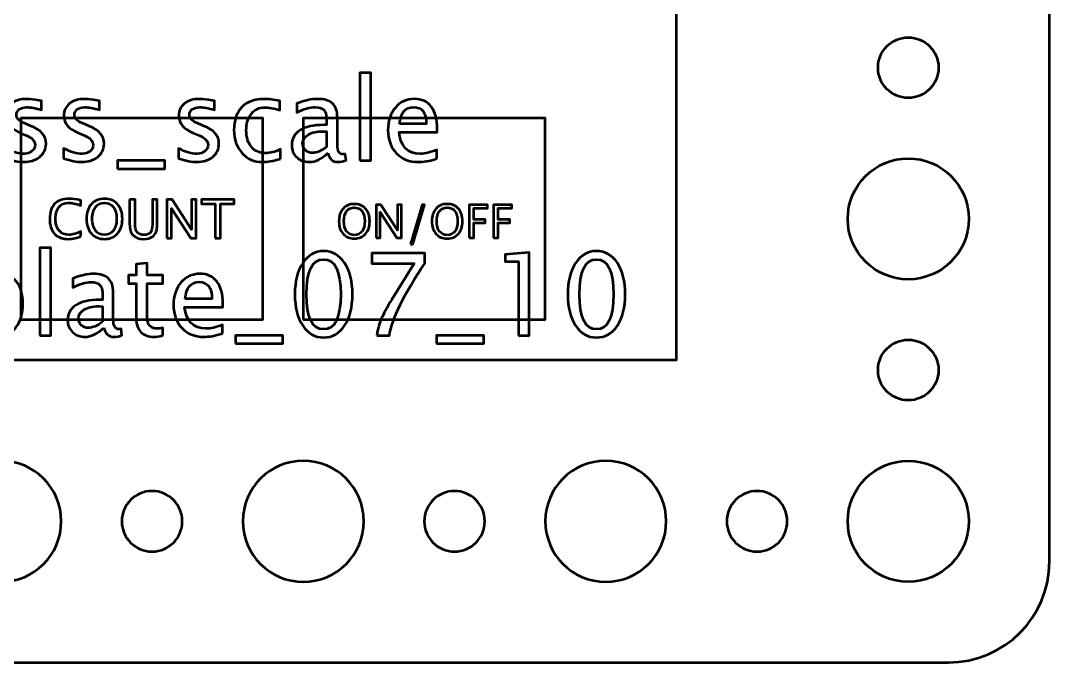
# Model space of a CAD drawing. Header units: centimetres. Extents: x -5.2 to 5.2, y -7.5 to 7.5.
# Drawn here: x 0.1 to 5.2, y -7.45 to -4.27 of the extents above; entities that cross this region are included whole.
import ezdxf

# ---------------------------------------------------------------- set-up
doc = ezdxf.new("R2010")
doc.units = ezdxf.units.CM
doc.header["$MEASUREMENT"] = 0
doc.layers.add('Layer 1', color=7, linetype='Continuous')

msp = doc.modelspace()

# ---------------------------------------------------------------- linework, layer by layer
at = {"layer": 'Layer 1', "color": 5, "lineweight": 53}
msp.add_lwpolyline([(-3.35001, -5.95), (3.34999, -5.95), (3.34999, 6.05), (-3.35001, 6.05), (-3.35001, -5.95)], close=True, dxfattribs=at)
at = {"layer": 'Layer 1', "color": 4, "lineweight": 53}
for points in [[(0.09999, -5.75), (1.29999, -5.75), (1.29999, -4.75), (0.09999, -4.75), (0.09999, -5.75)], [(1.49999, -5.75), (2.69999, -5.75), (2.69999, -4.75), (1.49999, -4.75), (1.49999, -5.75)]]:
    msp.add_lwpolyline(points, close=True, dxfattribs=at)
at = {"layer": 'Layer 1', "lineweight": 53}
for centre, major_axis in [((4.5, -4.5), (0, 0.15)), ((4.50001, -5.25001), (0, 0.30001)), ((4.5, -6), (0, 0.15)), ((4.50001, -6.75001), (0, 0.30001))]:
    msp.add_ellipse(centre, major_axis=major_axis, ratio=1, dxfattribs=at)
for points, knots in [([(-5.2, -6.95), (-5.2, -6.95), (-5.2, 6.95), (-5.2, 6.95), (-5.2, 6.95), (-5.2, 7.22614), (-4.97614, 7.45), (-4.7, 7.45), (-4.7, 7.45), (-4.7, 7.45), (4.7, 7.45), (4.7, 7.45), (4.7, 7.45), (4.97614, 7.45), (5.2, 7.22614), (5.2, 6.95), (5.2, 6.95), (5.2, 6.95), (5.2, -6.95), (5.2, -6.95), (5.2, -6.95), (5.2, -7.22614), (4.97614, -7.45), (4.7, -7.45), (4.7, -7.45), (4.7, -7.45), (-4.7, -7.45), (-4.7, -7.45), (-4.7, -7.45), (-4.97614, -7.45), (-5.2, -7.22614), (-5.2, -6.95)], [0, 0, 0, 0, 0.1111111, 0.1111111, 0.1111111, 0.1111111, 0.2222222, 0.2222222, 0.2222222, 0.2222222, 0.3333333, 0.3333333, 0.3333333, 0.3333333, 0.4444444, 0.4444444, 0.4444444, 0.4444444, 0.5555556, 0.5555556, 0.5555556, 0.5555556, 0.6666667, 0.6666667, 0.6666667, 0.6666667, 0.7777778, 0.7777778, 0.7777778, 0.7777778, 1, 1, 1, 1]), ([(-0.3, -6.75), (-0.3, -6.58431), (-0.16569, -6.45), (0, -6.45), (0, -6.45), (0.16569, -6.45), (0.3, -6.58431), (0.3, -6.75), (0.3, -6.75), (0.3, -6.91569), (0.16569, -7.05), (0, -7.05), (0, -7.05), (-0.16569, -7.05), (-0.3, -6.91569), (-0.3, -6.75)], [0, 0, 0, 0, 0.2, 0.2, 0.2, 0.2, 0.4, 0.4, 0.4, 0.4, 0.6, 0.6, 0.6, 0.6, 1, 1, 1, 1]), ([(1.2, -6.75), (1.2, -6.58431), (1.33431, -6.45), (1.5, -6.45), (1.5, -6.45), (1.66569, -6.45), (1.8, -6.58431), (1.8, -6.75), (1.8, -6.75), (1.8, -6.91569), (1.66569, -7.05), (1.5, -7.05), (1.5, -7.05), (1.33431, -7.05), (1.2, -6.91569), (1.2, -6.75)], [0, 0, 0, 0, 0.2, 0.2, 0.2, 0.2, 0.4, 0.4, 0.4, 0.4, 0.6, 0.6, 0.6, 0.6, 1, 1, 1, 1]), ([(2.7, -6.75), (2.7, -6.58431), (2.83431, -6.45), (3, -6.45), (3, -6.45), (3.16569, -6.45), (3.3, -6.58431), (3.3, -6.75), (3.3, -6.75), (3.3, -6.91569), (3.16569, -7.05), (3, -7.05), (3, -7.05), (2.83431, -7.05), (2.7, -6.91569), (2.7, -6.75)], [0, 0, 0, 0, 0.2, 0.2, 0.2, 0.2, 0.4, 0.4, 0.4, 0.4, 0.6, 0.6, 0.6, 0.6, 1, 1, 1, 1]), ([(0.6, -6.75), (0.6, -6.66716), (0.66716, -6.6), (0.75, -6.6), (0.75, -6.6), (0.83284, -6.6), (0.9, -6.66716), (0.9, -6.75), (0.9, -6.75), (0.9, -6.83284), (0.83284, -6.9), (0.75, -6.9), (0.75, -6.9), (0.66716, -6.9), (0.6, -6.83284), (0.6, -6.75)], [0, 0, 0, 0, 0.2, 0.2, 0.2, 0.2, 0.4, 0.4, 0.4, 0.4, 0.6, 0.6, 0.6, 0.6, 1, 1, 1, 1]), ([(2.1, -6.75), (2.1, -6.66716), (2.16716, -6.6), (2.25, -6.6), (2.25, -6.6), (2.33284, -6.6), (2.4, -6.66716), (2.4, -6.75), (2.4, -6.75), (2.4, -6.83284), (2.33284, -6.9), (2.25, -6.9), (2.25, -6.9), (2.16716, -6.9), (2.1, -6.83284), (2.1, -6.75)], [0, 0, 0, 0, 0.2, 0.2, 0.2, 0.2, 0.4, 0.4, 0.4, 0.4, 0.6, 0.6, 0.6, 0.6, 1, 1, 1, 1]), ([(3.6, -6.75), (3.6, -6.66716), (3.66716, -6.6), (3.75, -6.6), (3.75, -6.6), (3.83284, -6.6), (3.9, -6.66716), (3.9, -6.75), (3.9, -6.75), (3.9, -6.83284), (3.83284, -6.9), (3.75, -6.9), (3.75, -6.9), (3.66716, -6.9), (3.6, -6.83284), (3.6, -6.75)], [0, 0, 0, 0, 0.2, 0.2, 0.2, 0.2, 0.4, 0.4, 0.4, 0.4, 0.6, 0.6, 0.6, 0.6, 1, 1, 1, 1])]:
    msp.add_open_spline(points, degree=3, knots=knots, dxfattribs=at)
at = {"layer": 'Layer 1', "color": 5, "lineweight": 53}
for points, knots in [([(1.78023, -4.96104), (1.78023, -4.96104), (1.78023, -4.52586), (1.78023, -4.52586), (1.78023, -4.52586), (1.78023, -4.52586), (1.83441, -4.52586), (1.83441, -4.52586), (1.83441, -4.52586), (1.83441, -4.52586), (1.83441, -4.96104), (1.83441, -4.96104), (1.83441, -4.96104), (1.83441, -4.96104), (1.78023, -4.96104), (1.78023, -4.96104)], [0, 0, 0, 0, 0.2, 0.2, 0.2, 0.2, 0.4, 0.4, 0.4, 0.4, 0.6, 0.6, 0.6, 0.6, 1, 1, 1, 1]), ([(0.02322, -4.95032), (0.02322, -4.95032), (0.02322, -4.90064), (0.02322, -4.90064), (0.02322, -4.90064), (0.05869, -4.91833), (0.08945, -4.92717), (0.1157, -4.92717), (0.1157, -4.92717), (0.13131, -4.92717), (0.14429, -4.92294), (0.15455, -4.91447), (0.15455, -4.91447), (0.1648, -4.9061), (0.16998, -4.89556), (0.16998, -4.88287), (0.16998, -4.88287), (0.16998, -4.86433), (0.15558, -4.849), (0.1268, -4.83686), (0.1268, -4.83686), (0.1268, -4.83686), (0.09509, -4.82341), (0.09509, -4.82341), (0.09509, -4.82341), (0.04834, -4.80403), (0.02492, -4.776), (0.02492, -4.73959), (0.02492, -4.73959), (0.02492, -4.71353), (0.03413, -4.69303), (0.05257, -4.67807), (0.05257, -4.67807), (0.07101, -4.66311), (0.09632, -4.65568), (0.1284, -4.65568), (0.1284, -4.65568), (0.14505, -4.65568), (0.16574, -4.65794), (0.1903, -4.66255), (0.1903, -4.66255), (0.1903, -4.66255), (0.20158, -4.66471), (0.20158, -4.66471), (0.20158, -4.66471), (0.20158, -4.66471), (0.20158, -4.70986), (0.20158, -4.70986), (0.20158, -4.70986), (0.17139, -4.70083), (0.1473, -4.69632), (0.12934, -4.69632), (0.12934, -4.69632), (0.11353, -4.69632), (0.10102, -4.6998), (0.09152, -4.70667), (0.09152, -4.70667), (0.08211, -4.71353), (0.07741, -4.72275), (0.07741, -4.73432), (0.07741, -4.73432), (0.07741, -4.7506), (0.09058, -4.76443), (0.11701, -4.77562), (0.11701, -4.77562), (0.11701, -4.77562), (0.14307, -4.78663), (0.14307, -4.78663), (0.14307, -4.78663), (0.17261, -4.79905), (0.19349, -4.81222), (0.20572, -4.82604), (0.20572, -4.82604), (0.21805, -4.83987), (0.22416, -4.85718), (0.22416, -4.87788), (0.22416, -4.87788), (0.22416, -4.90413), (0.21381, -4.92567), (0.19302, -4.94251), (0.19302, -4.94251), (0.17233, -4.95935), (0.1458, -4.96781), (0.11353, -4.96781), (0.11353, -4.96781), (0.0887, -4.96781), (0.05869, -4.96198), (0.02322, -4.95032)], [0, 0, 0, 0, 0.0434783, 0.0434783, 0.0434783, 0.0434783, 0.0869565, 0.0869565, 0.0869565, 0.0869565, 0.1304348, 0.1304348, 0.1304348, 0.1304348, 0.173913, 0.173913, 0.173913, 0.173913, 0.2173913, 0.2173913, 0.2173913, 0.2173913, 0.2608696, 0.2608696, 0.2608696, 0.2608696, 0.3043478, 0.3043478, 0.3043478, 0.3043478, 0.3478261, 0.3478261, 0.3478261, 0.3478261, 0.3913043, 0.3913043, 0.3913043, 0.3913043, 0.4347826, 0.4347826, 0.4347826, 0.4347826, 0.4782609, 0.4782609, 0.4782609, 0.4782609, 0.5217391, 0.5217391, 0.5217391, 0.5217391, 0.5652174, 0.5652174, 0.5652174, 0.5652174, 0.6086957, 0.6086957, 0.6086957, 0.6086957, 0.6521739, 0.6521739, 0.6521739, 0.6521739, 0.6956522, 0.6956522, 0.6956522, 0.6956522, 0.7391304, 0.7391304, 0.7391304, 0.7391304, 0.7826087, 0.7826087, 0.7826087, 0.7826087, 0.826087, 0.826087, 0.826087, 0.826087, 0.8695652, 0.8695652, 0.8695652, 0.8695652, 0.9130435, 0.9130435, 0.9130435, 0.9130435, 1, 1, 1, 1]), ([(0.31099, -4.95032), (0.31099, -4.95032), (0.31099, -4.90064), (0.31099, -4.90064), (0.31099, -4.90064), (0.34646, -4.91833), (0.37722, -4.92717), (0.40347, -4.92717), (0.40347, -4.92717), (0.41908, -4.92717), (0.43206, -4.92294), (0.44232, -4.91447), (0.44232, -4.91447), (0.45257, -4.9061), (0.45775, -4.89556), (0.45775, -4.88287), (0.45775, -4.88287), (0.45775, -4.86433), (0.44335, -4.849), (0.41457, -4.83686), (0.41457, -4.83686), (0.41457, -4.83686), (0.38286, -4.82341), (0.38286, -4.82341), (0.38286, -4.82341), (0.33611, -4.80403), (0.31269, -4.776), (0.31269, -4.73959), (0.31269, -4.73959), (0.31269, -4.71353), (0.3219, -4.69303), (0.34034, -4.67807), (0.34034, -4.67807), (0.35878, -4.66311), (0.38409, -4.65568), (0.41617, -4.65568), (0.41617, -4.65568), (0.43282, -4.65568), (0.45351, -4.65794), (0.47807, -4.66255), (0.47807, -4.66255), (0.47807, -4.66255), (0.48935, -4.66471), (0.48935, -4.66471), (0.48935, -4.66471), (0.48935, -4.66471), (0.48935, -4.70986), (0.48935, -4.70986), (0.48935, -4.70986), (0.45916, -4.70083), (0.43507, -4.69632), (0.41711, -4.69632), (0.41711, -4.69632), (0.4013, -4.69632), (0.38879, -4.6998), (0.37929, -4.70667), (0.37929, -4.70667), (0.36988, -4.71353), (0.36518, -4.72275), (0.36518, -4.73432), (0.36518, -4.73432), (0.36518, -4.7506), (0.37835, -4.76443), (0.40478, -4.77562), (0.40478, -4.77562), (0.40478, -4.77562), (0.43084, -4.78663), (0.43084, -4.78663), (0.43084, -4.78663), (0.46038, -4.79905), (0.48126, -4.81222), (0.49349, -4.82604), (0.49349, -4.82604), (0.50582, -4.83987), (0.51193, -4.85718), (0.51193, -4.87788), (0.51193, -4.87788), (0.51193, -4.90413), (0.50158, -4.92567), (0.48079, -4.94251), (0.48079, -4.94251), (0.4601, -4.95935), (0.43357, -4.96781), (0.4013, -4.96781), (0.4013, -4.96781), (0.37647, -4.96781), (0.34646, -4.96198), (0.31099, -4.95032)], [0, 0, 0, 0, 0.0434783, 0.0434783, 0.0434783, 0.0434783, 0.0869565, 0.0869565, 0.0869565, 0.0869565, 0.1304348, 0.1304348, 0.1304348, 0.1304348, 0.173913, 0.173913, 0.173913, 0.173913, 0.2173913, 0.2173913, 0.2173913, 0.2173913, 0.2608696, 0.2608696, 0.2608696, 0.2608696, 0.3043478, 0.3043478, 0.3043478, 0.3043478, 0.3478261, 0.3478261, 0.3478261, 0.3478261, 0.3913043, 0.3913043, 0.3913043, 0.3913043, 0.4347826, 0.4347826, 0.4347826, 0.4347826, 0.4782609, 0.4782609, 0.4782609, 0.4782609, 0.5217391, 0.5217391, 0.5217391, 0.5217391, 0.5652174, 0.5652174, 0.5652174, 0.5652174, 0.6086957, 0.6086957, 0.6086957, 0.6086957, 0.6521739, 0.6521739, 0.6521739, 0.6521739, 0.6956522, 0.6956522, 0.6956522, 0.6956522, 0.7391304, 0.7391304, 0.7391304, 0.7391304, 0.7826087, 0.7826087, 0.7826087, 0.7826087, 0.826087, 0.826087, 0.826087, 0.826087, 0.8695652, 0.8695652, 0.8695652, 0.8695652, 0.9130435, 0.9130435, 0.9130435, 0.9130435, 1, 1, 1, 1]), ([(0.88098, -4.95032), (0.88098, -4.95032), (0.88098, -4.90064), (0.88098, -4.90064), (0.88098, -4.90064), (0.91645, -4.91833), (0.94721, -4.92717), (0.97346, -4.92717), (0.97346, -4.92717), (0.98907, -4.92717), (1.00205, -4.92294), (1.01231, -4.91447), (1.01231, -4.91447), (1.02256, -4.9061), (1.02774, -4.89556), (1.02774, -4.88287), (1.02774, -4.88287), (1.02774, -4.86433), (1.01334, -4.849), (0.98456, -4.83686), (0.98456, -4.83686), (0.98456, -4.83686), (0.95285, -4.82341), (0.95285, -4.82341), (0.95285, -4.82341), (0.9061, -4.80403), (0.88268, -4.776), (0.88268, -4.73959), (0.88268, -4.73959), (0.88268, -4.71353), (0.89189, -4.69303), (0.91033, -4.67807), (0.91033, -4.67807), (0.92877, -4.66311), (0.95408, -4.65568), (0.98616, -4.65568), (0.98616, -4.65568), (1.00281, -4.65568), (1.0235, -4.65794), (1.04806, -4.66255), (1.04806, -4.66255), (1.04806, -4.66255), (1.05934, -4.66471), (1.05934, -4.66471), (1.05934, -4.66471), (1.05934, -4.66471), (1.05934, -4.70986), (1.05934, -4.70986), (1.05934, -4.70986), (1.02915, -4.70083), (1.00506, -4.69632), (0.9871, -4.69632), (0.9871, -4.69632), (0.97129, -4.69632), (0.95878, -4.6998), (0.94928, -4.70667), (0.94928, -4.70667), (0.93987, -4.71353), (0.93517, -4.72275), (0.93517, -4.73432), (0.93517, -4.73432), (0.93517, -4.7506), (0.94834, -4.76443), (0.97477, -4.77562), (0.97477, -4.77562), (0.97477, -4.77562), (1.00083, -4.78663), (1.00083, -4.78663), (1.00083, -4.78663), (1.03037, -4.79905), (1.05125, -4.81222), (1.06348, -4.82604), (1.06348, -4.82604), (1.07581, -4.83987), (1.08192, -4.85718), (1.08192, -4.87788), (1.08192, -4.87788), (1.08192, -4.90413), (1.07157, -4.92567), (1.05078, -4.94251), (1.05078, -4.94251), (1.03009, -4.95935), (1.00356, -4.96781), (0.97129, -4.96781), (0.97129, -4.96781), (0.94646, -4.96781), (0.91645, -4.96198), (0.88098, -4.95032)], [0, 0, 0, 0, 0.0434783, 0.0434783, 0.0434783, 0.0434783, 0.0869565, 0.0869565, 0.0869565, 0.0869565, 0.1304348, 0.1304348, 0.1304348, 0.1304348, 0.173913, 0.173913, 0.173913, 0.173913, 0.2173913, 0.2173913, 0.2173913, 0.2173913, 0.2608696, 0.2608696, 0.2608696, 0.2608696, 0.3043478, 0.3043478, 0.3043478, 0.3043478, 0.3478261, 0.3478261, 0.3478261, 0.3478261, 0.3913043, 0.3913043, 0.3913043, 0.3913043, 0.4347826, 0.4347826, 0.4347826, 0.4347826, 0.4782609, 0.4782609, 0.4782609, 0.4782609, 0.5217391, 0.5217391, 0.5217391, 0.5217391, 0.5652174, 0.5652174, 0.5652174, 0.5652174, 0.6086957, 0.6086957, 0.6086957, 0.6086957, 0.6521739, 0.6521739, 0.6521739, 0.6521739, 0.6956522, 0.6956522, 0.6956522, 0.6956522, 0.7391304, 0.7391304, 0.7391304, 0.7391304, 0.7826087, 0.7826087, 0.7826087, 0.7826087, 0.826087, 0.826087, 0.826087, 0.826087, 0.8695652, 0.8695652, 0.8695652, 0.8695652, 0.9130435, 0.9130435, 0.9130435, 0.9130435, 1, 1, 1, 1]), ([(1.38719, -4.95201), (1.3521, -4.96255), (1.32181, -4.96781), (1.29632, -4.96781), (1.29632, -4.96781), (1.25586, -4.96781), (1.22237, -4.95286), (1.19575, -4.92303), (1.19575, -4.92303), (1.16913, -4.89312), (1.15577, -4.8554), (1.15577, -4.80996), (1.15577, -4.80996), (1.15577, -4.76142), (1.16894, -4.7235), (1.19528, -4.69641), (1.19528, -4.69641), (1.22162, -4.66922), (1.2584, -4.65568), (1.30563, -4.65568), (1.30563, -4.65568), (1.32886, -4.65568), (1.35502, -4.65888), (1.3838, -4.66527), (1.3838, -4.66527), (1.3838, -4.66527), (1.3838, -4.71099), (1.3838, -4.71099), (1.3838, -4.71099), (1.35323, -4.70196), (1.3283, -4.69745), (1.30911, -4.69745), (1.30911, -4.69745), (1.28126, -4.69745), (1.25897, -4.70789), (1.24232, -4.72868), (1.24232, -4.72868), (1.22567, -4.74947), (1.21729, -4.77722), (1.21729, -4.81184), (1.21729, -4.81184), (1.21729, -4.84542), (1.22595, -4.87252), (1.24316, -4.89331), (1.24316, -4.89331), (1.26038, -4.914), (1.28286, -4.92435), (1.3108, -4.92435), (1.3108, -4.92435), (1.33554, -4.92435), (1.36094, -4.91795), (1.38719, -4.90516), (1.38719, -4.90516), (1.38719, -4.90516), (1.38719, -4.95201), (1.38719, -4.95201)], [0, 0, 0, 0, 0.0666667, 0.0666667, 0.0666667, 0.0666667, 0.1333333, 0.1333333, 0.1333333, 0.1333333, 0.2, 0.2, 0.2, 0.2, 0.2666667, 0.2666667, 0.2666667, 0.2666667, 0.3333333, 0.3333333, 0.3333333, 0.3333333, 0.4, 0.4, 0.4, 0.4, 0.4666667, 0.4666667, 0.4666667, 0.4666667, 0.5333333, 0.5333333, 0.5333333, 0.5333333, 0.6, 0.6, 0.6, 0.6, 0.6666667, 0.6666667, 0.6666667, 0.6666667, 0.7333333, 0.7333333, 0.7333333, 0.7333333, 0.8, 0.8, 0.8, 0.8, 0.8666667, 0.8666667, 0.8666667, 0.8666667, 1, 1, 1, 1]), ([(1.62275, -4.92294), (1.5902, -4.95286), (1.55888, -4.96781), (1.52877, -4.96781), (1.52877, -4.96781), (1.50403, -4.96781), (1.48343, -4.9601), (1.46716, -4.94458), (1.46716, -4.94458), (1.45079, -4.92906), (1.4426, -4.90949), (1.4426, -4.88588), (1.4426, -4.88588), (1.4426, -4.85323), (1.45634, -4.82811), (1.48381, -4.81062), (1.48381, -4.81062), (1.51128, -4.79312), (1.55069, -4.78437), (1.60206, -4.78437), (1.60206, -4.78437), (1.60206, -4.78437), (1.61476, -4.78437), (1.61476, -4.78437), (1.61476, -4.78437), (1.61476, -4.78437), (1.61476, -4.74834), (1.61476, -4.74834), (1.61476, -4.74834), (1.61476, -4.71363), (1.59669, -4.69632), (1.56048, -4.69632), (1.56048, -4.69632), (1.53244, -4.69632), (1.50177, -4.70516), (1.46857, -4.72285), (1.46857, -4.72285), (1.46857, -4.72285), (1.46857, -4.67826), (1.46857, -4.67826), (1.46857, -4.67826), (1.50507, -4.6632), (1.5395, -4.65568), (1.57176, -4.65568), (1.57176, -4.65568), (1.60497, -4.65568), (1.62953, -4.6632), (1.64524, -4.67835), (1.64524, -4.67835), (1.66104, -4.6935), (1.66894, -4.71683), (1.66894, -4.74834), (1.66894, -4.74834), (1.66894, -4.74834), (1.66894, -4.88352), (1.66894, -4.88352), (1.66894, -4.88352), (1.66894, -4.91447), (1.67844, -4.93), (1.69754, -4.93), (1.69754, -4.93), (1.69989, -4.93), (1.70337, -4.92962), (1.70798, -4.92887), (1.70798, -4.92887), (1.70798, -4.92887), (1.71184, -4.95897), (1.71184, -4.95897), (1.71184, -4.95897), (1.69952, -4.9649), (1.68597, -4.96781), (1.67111, -4.96781), (1.67111, -4.96781), (1.6458, -4.96781), (1.62971, -4.95286), (1.62275, -4.92294)], [0, 0, 0, 0, 0.05, 0.05, 0.05, 0.05, 0.1, 0.1, 0.1, 0.1, 0.15, 0.15, 0.15, 0.15, 0.2, 0.2, 0.2, 0.2, 0.25, 0.25, 0.25, 0.25, 0.3, 0.3, 0.3, 0.3, 0.35, 0.35, 0.35, 0.35, 0.4, 0.4, 0.4, 0.4, 0.45, 0.45, 0.45, 0.45, 0.5, 0.5, 0.5, 0.5, 0.55, 0.55, 0.55, 0.55, 0.6, 0.6, 0.6, 0.6, 0.65, 0.65, 0.65, 0.65, 0.7, 0.7, 0.7, 0.7, 0.75, 0.75, 0.75, 0.75, 0.8, 0.8, 0.8, 0.8, 0.85, 0.85, 0.85, 0.85, 0.9, 0.9, 0.9, 0.9, 1, 1, 1, 1]), ([(2.16291, -4.95144), (2.12651, -4.96236), (2.09537, -4.96781), (2.0694, -4.96781), (2.0694, -4.96781), (2.0251, -4.96781), (1.98907, -4.95314), (1.96131, -4.92388), (1.96131, -4.92388), (1.93356, -4.89462), (1.91964, -4.85671), (1.91964, -4.81005), (1.91964, -4.81005), (1.91964, -4.7648), (1.93187, -4.72764), (1.95642, -4.69858), (1.95642, -4.69858), (1.98098, -4.6696), (2.0124, -4.65511), (2.05068, -4.65511), (2.05068, -4.65511), (2.0869, -4.65511), (2.11494, -4.668), (2.13469, -4.69378), (2.13469, -4.69378), (2.15445, -4.71955), (2.16432, -4.75605), (2.16432, -4.80337), (2.16432, -4.80337), (2.16432, -4.80337), (2.16404, -4.81993), (2.16404, -4.81993), (2.16404, -4.81993), (2.16404, -4.81993), (1.97495, -4.81993), (1.97495, -4.81993), (1.97495, -4.81993), (1.98286, -4.89143), (2.01776, -4.92717), (2.07956, -4.92717), (2.07956, -4.92717), (2.10224, -4.92717), (2.12999, -4.92078), (2.16291, -4.90798), (2.16291, -4.90798), (2.16291, -4.90798), (2.16291, -4.95144), (2.16291, -4.95144)], [0, 0, 0, 0, 0.0769231, 0.0769231, 0.0769231, 0.0769231, 0.1538462, 0.1538462, 0.1538462, 0.1538462, 0.2307692, 0.2307692, 0.2307692, 0.2307692, 0.3076923, 0.3076923, 0.3076923, 0.3076923, 0.3846154, 0.3846154, 0.3846154, 0.3846154, 0.4615385, 0.4615385, 0.4615385, 0.4615385, 0.5384615, 0.5384615, 0.5384615, 0.5384615, 0.6153846, 0.6153846, 0.6153846, 0.6153846, 0.6923077, 0.6923077, 0.6923077, 0.6923077, 0.7692308, 0.7692308, 0.7692308, 0.7692308, 0.8461538, 0.8461538, 0.8461538, 0.8461538, 1, 1, 1, 1]), ([(1.97778, -4.77929), (1.97778, -4.77929), (2.10986, -4.77929), (2.10986, -4.77929), (2.10986, -4.77929), (2.10986, -4.7236), (2.08907, -4.69575), (2.04758, -4.69575), (2.04758, -4.69575), (2.00581, -4.69575), (1.98257, -4.7236), (1.97778, -4.77929)], [0, 0, 0, 0, 0.25, 0.25, 0.25, 0.25, 0.5, 0.5, 0.5, 0.5, 1, 1, 1, 1]), ([(1.61476, -4.8934), (1.61476, -4.8934), (1.61476, -4.81654), (1.61476, -4.81654), (1.61476, -4.81654), (1.61476, -4.81654), (1.59735, -4.81598), (1.59735, -4.81598), (1.59735, -4.81598), (1.56725, -4.81598), (1.54298, -4.82153), (1.52445, -4.83263), (1.52445, -4.83263), (1.50601, -4.84382), (1.49679, -4.85859), (1.49679, -4.87703), (1.49679, -4.87703), (1.49679, -4.88992), (1.5014, -4.90083), (1.51052, -4.90977), (1.51052, -4.90977), (1.51974, -4.91871), (1.53094, -4.92322), (1.5442, -4.92322), (1.5442, -4.92322), (1.56678, -4.92322), (1.5903, -4.91325), (1.61476, -4.8934)], [0, 0, 0, 0, 0.125, 0.125, 0.125, 0.125, 0.25, 0.25, 0.25, 0.25, 0.375, 0.375, 0.375, 0.375, 0.5, 0.5, 0.5, 0.5, 0.625, 0.625, 0.625, 0.625, 0.75, 0.75, 0.75, 0.75, 1, 1, 1, 1]), ([(0.57901, -5.00168), (0.57901, -5.00168), (0.57901, -4.96104), (0.57901, -4.96104), (0.57901, -4.96104), (0.57901, -4.96104), (0.81381, -4.96104), (0.81381, -4.96104), (0.81381, -4.96104), (0.81381, -4.96104), (0.81381, -5.00168), (0.81381, -5.00168), (0.81381, -5.00168), (0.81381, -5.00168), (0.57901, -5.00168), (0.57901, -5.00168)], [0, 0, 0, 0, 0.2, 0.2, 0.2, 0.2, 0.4, 0.4, 0.4, 0.4, 0.6, 0.6, 0.6, 0.6, 1, 1, 1, 1]), ([(0.19422, -5.82839), (0.19422, -5.82839), (0.19422, -5.39321), (0.19422, -5.39321), (0.19422, -5.39321), (0.19422, -5.39321), (0.2484, -5.39321), (0.2484, -5.39321), (0.2484, -5.39321), (0.2484, -5.39321), (0.2484, -5.82839), (0.2484, -5.82839), (0.2484, -5.82839), (0.2484, -5.82839), (0.19422, -5.82839), (0.19422, -5.82839)], [0, 0, 0, 0, 0.2, 0.2, 0.2, 0.2, 0.4, 0.4, 0.4, 0.4, 0.6, 0.6, 0.6, 0.6, 1, 1, 1, 1]), ([(1.60098, -5.83855), (1.55818, -5.83855), (1.52365, -5.81889), (1.4975, -5.77966), (1.4975, -5.77966), (1.47126, -5.74043), (1.45818, -5.68869), (1.45818, -5.62434), (1.45818, -5.62434), (1.45818, -5.56), (1.47126, -5.50826), (1.4975, -5.46903), (1.4975, -5.46903), (1.52365, -5.4298), (1.55818, -5.41014), (1.60098, -5.41014), (1.60098, -5.41014), (1.64397, -5.41014), (1.6785, -5.42971), (1.70465, -5.46884), (1.70465, -5.46884), (1.73071, -5.50798), (1.74379, -5.55981), (1.74379, -5.62434), (1.74379, -5.62434), (1.74379, -5.68869), (1.73071, -5.74043), (1.70465, -5.77966), (1.70465, -5.77966), (1.6785, -5.81889), (1.64397, -5.83855), (1.60098, -5.83855)], [0, 0, 0, 0, 0.1111111, 0.1111111, 0.1111111, 0.1111111, 0.2222222, 0.2222222, 0.2222222, 0.2222222, 0.3333333, 0.3333333, 0.3333333, 0.3333333, 0.4444444, 0.4444444, 0.4444444, 0.4444444, 0.5555556, 0.5555556, 0.5555556, 0.5555556, 0.6666667, 0.6666667, 0.6666667, 0.6666667, 0.7777778, 0.7777778, 0.7777778, 0.7777778, 1, 1, 1, 1]), ([(1.60089, -5.79791), (1.65743, -5.79791), (1.68565, -5.74006), (1.68565, -5.62434), (1.68565, -5.62434), (1.68565, -5.50863), (1.65743, -5.45078), (1.60089, -5.45078), (1.60089, -5.45078), (1.54454, -5.45078), (1.51632, -5.50863), (1.51632, -5.62434), (1.51632, -5.62434), (1.51632, -5.74006), (1.54454, -5.79791), (1.60089, -5.79791)], [0, 0, 0, 0, 0.2, 0.2, 0.2, 0.2, 0.4, 0.4, 0.4, 0.4, 0.6, 0.6, 0.6, 0.6, 1, 1, 1, 1]), ([(1.8642, -5.82839), (1.86946, -5.79659), (1.87708, -5.76903), (1.88687, -5.74589), (1.88687, -5.74589), (1.89665, -5.72275), (1.91405, -5.69085), (1.93889, -5.6504), (1.93889, -5.6504), (1.93889, -5.6504), (2.0499, -5.4711), (2.0499, -5.4711), (2.0499, -5.4711), (2.0499, -5.4711), (1.84049, -5.4711), (1.84049, -5.4711), (1.84049, -5.4711), (1.84049, -5.4711), (1.84049, -5.4203), (1.84049, -5.4203), (1.84049, -5.4203), (1.84049, -5.4203), (2.10239, -5.4203), (2.10239, -5.4203), (2.10239, -5.4203), (2.10239, -5.4203), (2.10239, -5.4711), (2.10239, -5.4711), (2.10239, -5.4711), (1.99787, -5.62538), (1.93936, -5.74448), (1.92685, -5.82839), (1.92685, -5.82839), (1.92685, -5.82839), (1.8642, -5.82839), (1.8642, -5.82839)], [0, 0, 0, 0, 0.1, 0.1, 0.1, 0.1, 0.2, 0.2, 0.2, 0.2, 0.3, 0.3, 0.3, 0.3, 0.4, 0.4, 0.4, 0.4, 0.5, 0.5, 0.5, 0.5, 0.6, 0.6, 0.6, 0.6, 0.7, 0.7, 0.7, 0.7, 0.8, 0.8, 0.8, 0.8, 1, 1, 1, 1]), ([(2.56654, -5.82839), (2.56654, -5.82839), (2.56654, -5.46094), (2.56654, -5.46094), (2.56654, -5.46094), (2.56654, -5.46094), (2.50163, -5.46094), (2.50163, -5.46094), (2.50163, -5.46094), (2.50163, -5.46094), (2.50163, -5.42707), (2.50163, -5.42707), (2.50163, -5.42707), (2.50163, -5.42707), (2.62073, -5.41691), (2.62073, -5.41691), (2.62073, -5.41691), (2.62073, -5.41691), (2.62073, -5.82839), (2.62073, -5.82839), (2.62073, -5.82839), (2.62073, -5.82839), (2.56654, -5.82839), (2.56654, -5.82839)], [0, 0, 0, 0, 0.1428571, 0.1428571, 0.1428571, 0.1428571, 0.2857143, 0.2857143, 0.2857143, 0.2857143, 0.4285714, 0.4285714, 0.4285714, 0.4285714, 0.5714286, 0.5714286, 0.5714286, 0.5714286, 0.7142857, 0.7142857, 0.7142857, 0.7142857, 1, 1, 1, 1]), ([(2.95393, -5.83855), (2.91113, -5.83855), (2.8766, -5.81889), (2.85045, -5.77966), (2.85045, -5.77966), (2.82421, -5.74043), (2.81113, -5.68869), (2.81113, -5.62434), (2.81113, -5.62434), (2.81113, -5.56), (2.82421, -5.50826), (2.85045, -5.46903), (2.85045, -5.46903), (2.8766, -5.4298), (2.91113, -5.41014), (2.95393, -5.41014), (2.95393, -5.41014), (2.99692, -5.41014), (3.03145, -5.42971), (3.0576, -5.46884), (3.0576, -5.46884), (3.08366, -5.50798), (3.09674, -5.55981), (3.09674, -5.62434), (3.09674, -5.62434), (3.09674, -5.68869), (3.08366, -5.74043), (3.0576, -5.77966), (3.0576, -5.77966), (3.03145, -5.81889), (2.99692, -5.83855), (2.95393, -5.83855)], [0, 0, 0, 0, 0.1111111, 0.1111111, 0.1111111, 0.1111111, 0.2222222, 0.2222222, 0.2222222, 0.2222222, 0.3333333, 0.3333333, 0.3333333, 0.3333333, 0.4444444, 0.4444444, 0.4444444, 0.4444444, 0.5555556, 0.5555556, 0.5555556, 0.5555556, 0.6666667, 0.6666667, 0.6666667, 0.6666667, 0.7777778, 0.7777778, 0.7777778, 0.7777778, 1, 1, 1, 1]), ([(2.95384, -5.79791), (3.01038, -5.79791), (3.0386, -5.74006), (3.0386, -5.62434), (3.0386, -5.62434), (3.0386, -5.50863), (3.01038, -5.45078), (2.95384, -5.45078), (2.95384, -5.45078), (2.89749, -5.45078), (2.86927, -5.50863), (2.86927, -5.62434), (2.86927, -5.62434), (2.86927, -5.74006), (2.89749, -5.79791), (2.95384, -5.79791)], [0, 0, 0, 0, 0.2, 0.2, 0.2, 0.2, 0.4, 0.4, 0.4, 0.4, 0.6, 0.6, 0.6, 0.6, 1, 1, 1, 1]), ([(0.80277, -5.8283), (0.78602, -5.83291), (0.77144, -5.83516), (0.75912, -5.83516), (0.75912, -5.83516), (0.73146, -5.83516), (0.70992, -5.82726), (0.69449, -5.81146), (0.69449, -5.81146), (0.67897, -5.79565), (0.67125, -5.77373), (0.67125, -5.74561), (0.67125, -5.74561), (0.67125, -5.74561), (0.67125, -5.56988), (0.67125, -5.56988), (0.67125, -5.56988), (0.67125, -5.56988), (0.63381, -5.56988), (0.63381, -5.56988), (0.63381, -5.56988), (0.63381, -5.56988), (0.63381, -5.52924), (0.63381, -5.52924), (0.63381, -5.52924), (0.63381, -5.52924), (0.67125, -5.52924), (0.67125, -5.52924), (0.67125, -5.52924), (0.67125, -5.52924), (0.67125, -5.47514), (0.67125, -5.47514), (0.67125, -5.47514), (0.67125, -5.47514), (0.72544, -5.46997), (0.72544, -5.46997), (0.72544, -5.46997), (0.72544, -5.46997), (0.72544, -5.52924), (0.72544, -5.52924), (0.72544, -5.52924), (0.72544, -5.52924), (0.8039, -5.52924), (0.8039, -5.52924), (0.8039, -5.52924), (0.8039, -5.52924), (0.8039, -5.56988), (0.8039, -5.56988), (0.8039, -5.56988), (0.8039, -5.56988), (0.72544, -5.56988), (0.72544, -5.56988), (0.72544, -5.56988), (0.72544, -5.56988), (0.72544, -5.73582), (0.72544, -5.73582), (0.72544, -5.73582), (0.72544, -5.77496), (0.74247, -5.79452), (0.77643, -5.79452), (0.77643, -5.79452), (0.78367, -5.79452), (0.79242, -5.7933), (0.80277, -5.79095), (0.80277, -5.79095), (0.80277, -5.79095), (0.80277, -5.8283), (0.80277, -5.8283)], [0, 0, 0, 0, 0.0555556, 0.0555556, 0.0555556, 0.0555556, 0.1111111, 0.1111111, 0.1111111, 0.1111111, 0.1666667, 0.1666667, 0.1666667, 0.1666667, 0.2222222, 0.2222222, 0.2222222, 0.2222222, 0.2777778, 0.2777778, 0.2777778, 0.2777778, 0.3333333, 0.3333333, 0.3333333, 0.3333333, 0.3888889, 0.3888889, 0.3888889, 0.3888889, 0.4444444, 0.4444444, 0.4444444, 0.4444444, 0.5, 0.5, 0.5, 0.5, 0.5555556, 0.5555556, 0.5555556, 0.5555556, 0.6111111, 0.6111111, 0.6111111, 0.6111111, 0.6666667, 0.6666667, 0.6666667, 0.6666667, 0.7222222, 0.7222222, 0.7222222, 0.7222222, 0.7777778, 0.7777778, 0.7777778, 0.7777778, 0.8333333, 0.8333333, 0.8333333, 0.8333333, 0.8888889, 0.8888889, 0.8888889, 0.8888889, 1, 1, 1, 1]), ([(-0.161, -5.93733), (-0.161, -5.93733), (-0.161, -5.52924), (-0.161, -5.52924), (-0.161, -5.52924), (-0.161, -5.52924), (-0.10682, -5.52924), (-0.10682, -5.52924), (-0.10682, -5.52924), (-0.10682, -5.52924), (-0.10682, -5.58577), (-0.10682, -5.58577), (-0.10682, -5.58577), (-0.08462, -5.54391), (-0.05122, -5.52303), (-0.00672, -5.52303), (-0.00672, -5.52303), (0.02931, -5.52303), (0.05762, -5.5361), (0.07832, -5.56235), (0.07832, -5.56235), (0.09901, -5.5886), (0.10936, -5.62444), (0.10936, -5.66988), (0.10936, -5.66988), (0.10936, -5.71936), (0.0976, -5.75934), (0.07418, -5.78963), (0.07418, -5.78963), (0.05076, -5.82002), (0.0199, -5.83516), (-0.01829, -5.83516), (-0.01829, -5.83516), (-0.05376, -5.83516), (-0.0833, -5.82162), (-0.10682, -5.79443), (-0.10682, -5.79443), (-0.10682, -5.79443), (-0.10682, -5.93733), (-0.10682, -5.93733), (-0.10682, -5.93733), (-0.10682, -5.93733), (-0.161, -5.93733), (-0.161, -5.93733)], [0, 0, 0, 0, 0.0833333, 0.0833333, 0.0833333, 0.0833333, 0.1666667, 0.1666667, 0.1666667, 0.1666667, 0.25, 0.25, 0.25, 0.25, 0.3333333, 0.3333333, 0.3333333, 0.3333333, 0.4166667, 0.4166667, 0.4166667, 0.4166667, 0.5, 0.5, 0.5, 0.5, 0.5833333, 0.5833333, 0.5833333, 0.5833333, 0.6666667, 0.6666667, 0.6666667, 0.6666667, 0.75, 0.75, 0.75, 0.75, 0.8333333, 0.8333333, 0.8333333, 0.8333333, 1, 1, 1, 1]), ([(0.51152, -5.79029), (0.47897, -5.82021), (0.44765, -5.83516), (0.41754, -5.83516), (0.41754, -5.83516), (0.3928, -5.83516), (0.3722, -5.82745), (0.35593, -5.81193), (0.35593, -5.81193), (0.33956, -5.79641), (0.33137, -5.77684), (0.33137, -5.75323), (0.33137, -5.75323), (0.33137, -5.72058), (0.34511, -5.69546), (0.37258, -5.67797), (0.37258, -5.67797), (0.40005, -5.66047), (0.43946, -5.65172), (0.49083, -5.65172), (0.49083, -5.65172), (0.49083, -5.65172), (0.50353, -5.65172), (0.50353, -5.65172), (0.50353, -5.65172), (0.50353, -5.65172), (0.50353, -5.61569), (0.50353, -5.61569), (0.50353, -5.61569), (0.50353, -5.58098), (0.48546, -5.56367), (0.44925, -5.56367), (0.44925, -5.56367), (0.42121, -5.56367), (0.39054, -5.57251), (0.35734, -5.5902), (0.35734, -5.5902), (0.35734, -5.5902), (0.35734, -5.54561), (0.35734, -5.54561), (0.35734, -5.54561), (0.39384, -5.53055), (0.42827, -5.52303), (0.46053, -5.52303), (0.46053, -5.52303), (0.49374, -5.52303), (0.5183, -5.53055), (0.53401, -5.5457), (0.53401, -5.5457), (0.54981, -5.56085), (0.55771, -5.58418), (0.55771, -5.61569), (0.55771, -5.61569), (0.55771, -5.61569), (0.55771, -5.75087), (0.55771, -5.75087), (0.55771, -5.75087), (0.55771, -5.78182), (0.56721, -5.79735), (0.58631, -5.79735), (0.58631, -5.79735), (0.58866, -5.79735), (0.59214, -5.79697), (0.59675, -5.79622), (0.59675, -5.79622), (0.59675, -5.79622), (0.60061, -5.82632), (0.60061, -5.82632), (0.60061, -5.82632), (0.58829, -5.83225), (0.57474, -5.83516), (0.55988, -5.83516), (0.55988, -5.83516), (0.53457, -5.83516), (0.51848, -5.82021), (0.51152, -5.79029)], [0, 0, 0, 0, 0.05, 0.05, 0.05, 0.05, 0.1, 0.1, 0.1, 0.1, 0.15, 0.15, 0.15, 0.15, 0.2, 0.2, 0.2, 0.2, 0.25, 0.25, 0.25, 0.25, 0.3, 0.3, 0.3, 0.3, 0.35, 0.35, 0.35, 0.35, 0.4, 0.4, 0.4, 0.4, 0.45, 0.45, 0.45, 0.45, 0.5, 0.5, 0.5, 0.5, 0.55, 0.55, 0.55, 0.55, 0.6, 0.6, 0.6, 0.6, 0.65, 0.65, 0.65, 0.65, 0.7, 0.7, 0.7, 0.7, 0.75, 0.75, 0.75, 0.75, 0.8, 0.8, 0.8, 0.8, 0.85, 0.85, 0.85, 0.85, 0.9, 0.9, 0.9, 0.9, 1, 1, 1, 1]), ([(1.09966, -5.81879), (1.06326, -5.82971), (1.03212, -5.83516), (1.00615, -5.83516), (1.00615, -5.83516), (0.96185, -5.83516), (0.92582, -5.82049), (0.89806, -5.79123), (0.89806, -5.79123), (0.87031, -5.76197), (0.85639, -5.72406), (0.85639, -5.6774), (0.85639, -5.6774), (0.85639, -5.63215), (0.86862, -5.59499), (0.89317, -5.56593), (0.89317, -5.56593), (0.91773, -5.53695), (0.94915, -5.52246), (0.98743, -5.52246), (0.98743, -5.52246), (1.02365, -5.52246), (1.05169, -5.53535), (1.07144, -5.56113), (1.07144, -5.56113), (1.0912, -5.5869), (1.10107, -5.6234), (1.10107, -5.67072), (1.10107, -5.67072), (1.10107, -5.67072), (1.10079, -5.68728), (1.10079, -5.68728), (1.10079, -5.68728), (1.10079, -5.68728), (0.9117, -5.68728), (0.9117, -5.68728), (0.9117, -5.68728), (0.91961, -5.75878), (0.95451, -5.79452), (1.01631, -5.79452), (1.01631, -5.79452), (1.03899, -5.79452), (1.06674, -5.78813), (1.09966, -5.77533), (1.09966, -5.77533), (1.09966, -5.77533), (1.09966, -5.81879), (1.09966, -5.81879)], [0, 0, 0, 0, 0.0769231, 0.0769231, 0.0769231, 0.0769231, 0.1538462, 0.1538462, 0.1538462, 0.1538462, 0.2307692, 0.2307692, 0.2307692, 0.2307692, 0.3076923, 0.3076923, 0.3076923, 0.3076923, 0.3846154, 0.3846154, 0.3846154, 0.3846154, 0.4615385, 0.4615385, 0.4615385, 0.4615385, 0.5384615, 0.5384615, 0.5384615, 0.5384615, 0.6153846, 0.6153846, 0.6153846, 0.6153846, 0.6923077, 0.6923077, 0.6923077, 0.6923077, 0.7692308, 0.7692308, 0.7692308, 0.7692308, 0.8461538, 0.8461538, 0.8461538, 0.8461538, 1, 1, 1, 1]), ([(0.91453, -5.64664), (0.91453, -5.64664), (1.04661, -5.64664), (1.04661, -5.64664), (1.04661, -5.64664), (1.04661, -5.59095), (1.02582, -5.5631), (0.98433, -5.5631), (0.98433, -5.5631), (0.94256, -5.5631), (0.91932, -5.59095), (0.91453, -5.64664)], [0, 0, 0, 0, 0.25, 0.25, 0.25, 0.25, 0.5, 0.5, 0.5, 0.5, 1, 1, 1, 1]), ([(0.50353, -5.76075), (0.50353, -5.76075), (0.50353, -5.68389), (0.50353, -5.68389), (0.50353, -5.68389), (0.50353, -5.68389), (0.48612, -5.68333), (0.48612, -5.68333), (0.48612, -5.68333), (0.45602, -5.68333), (0.43175, -5.68888), (0.41322, -5.69998), (0.41322, -5.69998), (0.39478, -5.71117), (0.38556, -5.72594), (0.38556, -5.74438), (0.38556, -5.74438), (0.38556, -5.75727), (0.39017, -5.76818), (0.39929, -5.77712), (0.39929, -5.77712), (0.40851, -5.78606), (0.41971, -5.79057), (0.43297, -5.79057), (0.43297, -5.79057), (0.45555, -5.79057), (0.47907, -5.7806), (0.50353, -5.76075)], [0, 0, 0, 0, 0.125, 0.125, 0.125, 0.125, 0.25, 0.25, 0.25, 0.25, 0.375, 0.375, 0.375, 0.375, 0.5, 0.5, 0.5, 0.5, 0.625, 0.625, 0.625, 0.625, 0.75, 0.75, 0.75, 0.75, 1, 1, 1, 1]), ([(1.16411, -5.86903), (1.16411, -5.86903), (1.16411, -5.82839), (1.16411, -5.82839), (1.16411, -5.82839), (1.16411, -5.82839), (1.39891, -5.82839), (1.39891, -5.82839), (1.39891, -5.82839), (1.39891, -5.82839), (1.39891, -5.86903), (1.39891, -5.86903), (1.39891, -5.86903), (1.39891, -5.86903), (1.16411, -5.86903), (1.16411, -5.86903)], [0, 0, 0, 0, 0.2, 0.2, 0.2, 0.2, 0.4, 0.4, 0.4, 0.4, 0.6, 0.6, 0.6, 0.6, 1, 1, 1, 1]), ([(2.16015, -5.86903), (2.16015, -5.86903), (2.16015, -5.82839), (2.16015, -5.82839), (2.16015, -5.82839), (2.16015, -5.82839), (2.39495, -5.82839), (2.39495, -5.82839), (2.39495, -5.82839), (2.39495, -5.82839), (2.39495, -5.86903), (2.39495, -5.86903), (2.39495, -5.86903), (2.39495, -5.86903), (2.16015, -5.86903), (2.16015, -5.86903)], [0, 0, 0, 0, 0.2, 0.2, 0.2, 0.2, 0.4, 0.4, 0.4, 0.4, 0.6, 0.6, 0.6, 0.6, 1, 1, 1, 1])]:
    msp.add_open_spline(points, degree=3, knots=knots, dxfattribs=at)
at = {"layer": 'Layer 1', "color": 4, "lineweight": 53}
for points, knots in [([(0.39653, -5.33551), (0.37777, -5.34517), (0.35726, -5.35), (0.33509, -5.35), (0.33509, -5.35), (0.30549, -5.35), (0.28265, -5.34135), (0.26653, -5.324), (0.26653, -5.324), (0.25042, -5.30666), (0.24238, -5.28206), (0.24238, -5.25014), (0.24238, -5.25014), (0.24238, -5.2183), (0.25059, -5.19366), (0.26702, -5.17618), (0.26702, -5.17618), (0.2834, -5.15875), (0.30658, -5.15001), (0.33649, -5.15001), (0.33649, -5.15001), (0.35344, -5.15001), (0.37338, -5.15282), (0.39626, -5.15844), (0.39626, -5.15844), (0.39626, -5.15844), (0.39626, -5.18373), (0.39626, -5.18373), (0.39626, -5.18373), (0.37022, -5.17478), (0.35015, -5.1703), (0.33601, -5.1703), (0.33601, -5.1703), (0.31537, -5.1703), (0.29938, -5.17728), (0.28805, -5.19129), (0.28805, -5.19129), (0.27677, -5.20525), (0.2711, -5.22497), (0.2711, -5.25044), (0.2711, -5.25044), (0.2711, -5.27482), (0.27716, -5.29397), (0.28924, -5.30793), (0.28924, -5.30793), (0.30131, -5.32194), (0.31783, -5.32892), (0.33882, -5.32892), (0.33882, -5.32892), (0.35674, -5.32892), (0.37597, -5.32339), (0.39653, -5.31232), (0.39653, -5.31232), (0.39653, -5.31232), (0.39653, -5.33551), (0.39653, -5.33551)], [0, 0, 0, 0, 0.0666667, 0.0666667, 0.0666667, 0.0666667, 0.1333333, 0.1333333, 0.1333333, 0.1333333, 0.2, 0.2, 0.2, 0.2, 0.2666667, 0.2666667, 0.2666667, 0.2666667, 0.3333333, 0.3333333, 0.3333333, 0.3333333, 0.4, 0.4, 0.4, 0.4, 0.4666667, 0.4666667, 0.4666667, 0.4666667, 0.5333333, 0.5333333, 0.5333333, 0.5333333, 0.6, 0.6, 0.6, 0.6, 0.6666667, 0.6666667, 0.6666667, 0.6666667, 0.7333333, 0.7333333, 0.7333333, 0.7333333, 0.8, 0.8, 0.8, 0.8, 0.8666667, 0.8666667, 0.8666667, 0.8666667, 1, 1, 1, 1]), ([(0.51374, -5.35), (0.48673, -5.35), (0.46513, -5.34091), (0.44892, -5.32277), (0.44892, -5.32277), (0.43276, -5.30464), (0.42468, -5.2804), (0.42468, -5.25), (0.42468, -5.25), (0.42468, -5.21961), (0.43276, -5.19537), (0.44892, -5.17723), (0.44892, -5.17723), (0.46513, -5.1591), (0.48673, -5.15001), (0.51374, -5.15001), (0.51374, -5.15001), (0.54075, -5.15001), (0.56236, -5.1591), (0.57856, -5.17723), (0.57856, -5.17723), (0.59472, -5.19537), (0.6028, -5.21961), (0.6028, -5.25), (0.6028, -5.25), (0.6028, -5.2804), (0.59472, -5.30464), (0.57856, -5.32277), (0.57856, -5.32277), (0.56236, -5.34091), (0.54075, -5.35), (0.51374, -5.35)], [0, 0, 0, 0, 0.1111111, 0.1111111, 0.1111111, 0.1111111, 0.2222222, 0.2222222, 0.2222222, 0.2222222, 0.3333333, 0.3333333, 0.3333333, 0.3333333, 0.4444444, 0.4444444, 0.4444444, 0.4444444, 0.5555556, 0.5555556, 0.5555556, 0.5555556, 0.6666667, 0.6666667, 0.6666667, 0.6666667, 0.7777778, 0.7777778, 0.7777778, 0.7777778, 1, 1, 1, 1]), ([(0.51374, -5.32971), (0.53271, -5.32971), (0.54751, -5.32264), (0.55814, -5.30855), (0.55814, -5.30855), (0.56877, -5.29445), (0.57408, -5.27486), (0.57408, -5.24974), (0.57408, -5.24974), (0.57408, -5.2248), (0.56877, -5.20534), (0.55814, -5.19133), (0.55814, -5.19133), (0.54751, -5.17732), (0.53271, -5.1703), (0.51374, -5.1703), (0.51374, -5.1703), (0.49477, -5.1703), (0.47997, -5.17732), (0.46934, -5.19133), (0.46934, -5.19133), (0.45871, -5.20534), (0.4534, -5.2248), (0.4534, -5.24974), (0.4534, -5.24974), (0.4534, -5.27486), (0.45871, -5.29445), (0.46934, -5.30855), (0.46934, -5.30855), (0.47997, -5.32264), (0.49477, -5.32971), (0.51374, -5.32971)], [0, 0, 0, 0, 0.1111111, 0.1111111, 0.1111111, 0.1111111, 0.2222222, 0.2222222, 0.2222222, 0.2222222, 0.3333333, 0.3333333, 0.3333333, 0.3333333, 0.4444444, 0.4444444, 0.4444444, 0.4444444, 0.5555556, 0.5555556, 0.5555556, 0.5555556, 0.6666667, 0.6666667, 0.6666667, 0.6666667, 0.7777778, 0.7777778, 0.7777778, 0.7777778, 1, 1, 1, 1]), ([(0.63886, -5.15475), (0.63886, -5.15475), (0.666, -5.15475), (0.666, -5.15475), (0.666, -5.15475), (0.666, -5.15475), (0.666, -5.27491), (0.666, -5.27491), (0.666, -5.27491), (0.666, -5.29405), (0.66956, -5.30793), (0.67663, -5.31667), (0.67663, -5.31667), (0.6837, -5.32537), (0.69495, -5.32971), (0.71036, -5.32971), (0.71036, -5.32971), (0.72547, -5.32971), (0.73614, -5.32563), (0.74246, -5.31742), (0.74246, -5.31742), (0.74874, -5.30925), (0.75191, -5.29537), (0.75191, -5.27583), (0.75191, -5.27583), (0.75191, -5.27583), (0.75191, -5.15475), (0.75191, -5.15475), (0.75191, -5.15475), (0.75191, -5.15475), (0.77562, -5.15475), (0.77562, -5.15475), (0.77562, -5.15475), (0.77562, -5.15475), (0.77562, -5.27548), (0.77562, -5.27548), (0.77562, -5.27548), (0.77562, -5.29212), (0.774, -5.3049), (0.77075, -5.31382), (0.77075, -5.31382), (0.76745, -5.32277), (0.76157, -5.33059), (0.75309, -5.3374), (0.75309, -5.3374), (0.74242, -5.34579), (0.7278, -5.35), (0.70918, -5.35), (0.70918, -5.35), (0.68506, -5.35), (0.66732, -5.3439), (0.65595, -5.33173), (0.65595, -5.33173), (0.64457, -5.31952), (0.63886, -5.30055), (0.63886, -5.27469), (0.63886, -5.27469), (0.63886, -5.27469), (0.63886, -5.15475), (0.63886, -5.15475)], [0, 0, 0, 0, 0.0625, 0.0625, 0.0625, 0.0625, 0.125, 0.125, 0.125, 0.125, 0.1875, 0.1875, 0.1875, 0.1875, 0.25, 0.25, 0.25, 0.25, 0.3125, 0.3125, 0.3125, 0.3125, 0.375, 0.375, 0.375, 0.375, 0.4375, 0.4375, 0.4375, 0.4375, 0.5, 0.5, 0.5, 0.5, 0.5625, 0.5625, 0.5625, 0.5625, 0.625, 0.625, 0.625, 0.625, 0.6875, 0.6875, 0.6875, 0.6875, 0.75, 0.75, 0.75, 0.75, 0.8125, 0.8125, 0.8125, 0.8125, 0.875, 0.875, 0.875, 0.875, 1, 1, 1, 1]), ([(0.82301, -5.34526), (0.82301, -5.34526), (0.82301, -5.15475), (0.82301, -5.15475), (0.82301, -5.15475), (0.82301, -5.15475), (0.84949, -5.15475), (0.84949, -5.15475), (0.84949, -5.15475), (0.84949, -5.15475), (0.94527, -5.30205), (0.94527, -5.30205), (0.94527, -5.30205), (0.94527, -5.30205), (0.94527, -5.15475), (0.94527, -5.15475), (0.94527, -5.15475), (0.94527, -5.15475), (0.96846, -5.15475), (0.96846, -5.15475), (0.96846, -5.15475), (0.96846, -5.15475), (0.96846, -5.34526), (0.96846, -5.34526), (0.96846, -5.34526), (0.96846, -5.34526), (0.94211, -5.34526), (0.94211, -5.34526), (0.94211, -5.34526), (0.94211, -5.34526), (0.84619, -5.19796), (0.84619, -5.19796), (0.84619, -5.19796), (0.84619, -5.19796), (0.84619, -5.34526), (0.84619, -5.34526), (0.84619, -5.34526), (0.84619, -5.34526), (0.82301, -5.34526), (0.82301, -5.34526)], [0, 0, 0, 0, 0.0909091, 0.0909091, 0.0909091, 0.0909091, 0.1818182, 0.1818182, 0.1818182, 0.1818182, 0.2727273, 0.2727273, 0.2727273, 0.2727273, 0.3636364, 0.3636364, 0.3636364, 0.3636364, 0.4545455, 0.4545455, 0.4545455, 0.4545455, 0.5454545, 0.5454545, 0.5454545, 0.5454545, 0.6363636, 0.6363636, 0.6363636, 0.6363636, 0.7272727, 0.7272727, 0.7272727, 0.7272727, 0.8181818, 0.8181818, 0.8181818, 0.8181818, 1, 1, 1, 1]), ([(1.06301, -5.34526), (1.06301, -5.34526), (1.06301, -5.17504), (1.06301, -5.17504), (1.06301, -5.17504), (1.06301, -5.17504), (0.99555, -5.17504), (0.99555, -5.17504), (0.99555, -5.17504), (0.99555, -5.17504), (0.99555, -5.15475), (0.99555, -5.15475), (0.99555, -5.15475), (0.99555, -5.15475), (1.1576, -5.15475), (1.1576, -5.15475), (1.1576, -5.15475), (1.1576, -5.15475), (1.1576, -5.17504), (1.1576, -5.17504), (1.1576, -5.17504), (1.1576, -5.17504), (1.09015, -5.17504), (1.09015, -5.17504), (1.09015, -5.17504), (1.09015, -5.17504), (1.09015, -5.34526), (1.09015, -5.34526), (1.09015, -5.34526), (1.09015, -5.34526), (1.06301, -5.34526), (1.06301, -5.34526)], [0, 0, 0, 0, 0.1111111, 0.1111111, 0.1111111, 0.1111111, 0.2222222, 0.2222222, 0.2222222, 0.2222222, 0.3333333, 0.3333333, 0.3333333, 0.3333333, 0.4444444, 0.4444444, 0.4444444, 0.4444444, 0.5555556, 0.5555556, 0.5555556, 0.5555556, 0.6666667, 0.6666667, 0.6666667, 0.6666667, 0.7777778, 0.7777778, 0.7777778, 0.7777778, 1, 1, 1, 1]), ([(1.75308, -5.34768), (1.72994, -5.34768), (1.71143, -5.3399), (1.69755, -5.32436), (1.69755, -5.32436), (1.6837, -5.30882), (1.67678, -5.28805), (1.67678, -5.26202), (1.67678, -5.26202), (1.67678, -5.23598), (1.6837, -5.21522), (1.69755, -5.19968), (1.69755, -5.19968), (1.71143, -5.18414), (1.72994, -5.17635), (1.75308, -5.17635), (1.75308, -5.17635), (1.77622, -5.17635), (1.79473, -5.18414), (1.80861, -5.19968), (1.80861, -5.19968), (1.82245, -5.21522), (1.82938, -5.23598), (1.82938, -5.26202), (1.82938, -5.26202), (1.82938, -5.28805), (1.82245, -5.30882), (1.80861, -5.32436), (1.80861, -5.32436), (1.79473, -5.3399), (1.77622, -5.34768), (1.75308, -5.34768)], [0, 0, 0, 0, 0.1111111, 0.1111111, 0.1111111, 0.1111111, 0.2222222, 0.2222222, 0.2222222, 0.2222222, 0.3333333, 0.3333333, 0.3333333, 0.3333333, 0.4444444, 0.4444444, 0.4444444, 0.4444444, 0.5555556, 0.5555556, 0.5555556, 0.5555556, 0.6666667, 0.6666667, 0.6666667, 0.6666667, 0.7777778, 0.7777778, 0.7777778, 0.7777778, 1, 1, 1, 1]), ([(1.75308, -5.3303), (1.76933, -5.3303), (1.78201, -5.32424), (1.79111, -5.31217), (1.79111, -5.31217), (1.80022, -5.30009), (1.80477, -5.28331), (1.80477, -5.26179), (1.80477, -5.26179), (1.80477, -5.24042), (1.80022, -5.22376), (1.79111, -5.21176), (1.79111, -5.21176), (1.78201, -5.19975), (1.76933, -5.19374), (1.75308, -5.19374), (1.75308, -5.19374), (1.73683, -5.19374), (1.72415, -5.19975), (1.71504, -5.21176), (1.71504, -5.21176), (1.70594, -5.22376), (1.70139, -5.24042), (1.70139, -5.26179), (1.70139, -5.26179), (1.70139, -5.28331), (1.70594, -5.30009), (1.71504, -5.31217), (1.71504, -5.31217), (1.72415, -5.32424), (1.73683, -5.3303), (1.75308, -5.3303)], [0, 0, 0, 0, 0.1111111, 0.1111111, 0.1111111, 0.1111111, 0.2222222, 0.2222222, 0.2222222, 0.2222222, 0.3333333, 0.3333333, 0.3333333, 0.3333333, 0.4444444, 0.4444444, 0.4444444, 0.4444444, 0.5555556, 0.5555556, 0.5555556, 0.5555556, 0.6666667, 0.6666667, 0.6666667, 0.6666667, 0.7777778, 0.7777778, 0.7777778, 0.7777778, 1, 1, 1, 1]), ([(1.86161, -5.34362), (1.86161, -5.34362), (1.86161, -5.18042), (1.86161, -5.18042), (1.86161, -5.18042), (1.86161, -5.18042), (1.8843, -5.18042), (1.8843, -5.18042), (1.8843, -5.18042), (1.8843, -5.18042), (1.96635, -5.3066), (1.96635, -5.3066), (1.96635, -5.3066), (1.96635, -5.3066), (1.96635, -5.18042), (1.96635, -5.18042), (1.96635, -5.18042), (1.96635, -5.18042), (1.98622, -5.18042), (1.98622, -5.18042), (1.98622, -5.18042), (1.98622, -5.18042), (1.98622, -5.34362), (1.98622, -5.34362), (1.98622, -5.34362), (1.98622, -5.34362), (1.96364, -5.34362), (1.96364, -5.34362), (1.96364, -5.34362), (1.96364, -5.34362), (1.88148, -5.21744), (1.88148, -5.21744), (1.88148, -5.21744), (1.88148, -5.21744), (1.88148, -5.34362), (1.88148, -5.34362), (1.88148, -5.34362), (1.88148, -5.34362), (1.86161, -5.34362), (1.86161, -5.34362)], [0, 0, 0, 0, 0.0909091, 0.0909091, 0.0909091, 0.0909091, 0.1818182, 0.1818182, 0.1818182, 0.1818182, 0.2727273, 0.2727273, 0.2727273, 0.2727273, 0.3636364, 0.3636364, 0.3636364, 0.3636364, 0.4545455, 0.4545455, 0.4545455, 0.4545455, 0.5454545, 0.5454545, 0.5454545, 0.5454545, 0.6363636, 0.6363636, 0.6363636, 0.6363636, 0.7272727, 0.7272727, 0.7272727, 0.7272727, 0.8181818, 0.8181818, 0.8181818, 0.8181818, 1, 1, 1, 1]), ([(2.03178, -5.37635), (2.03178, -5.37635), (2.08983, -5.18042), (2.08983, -5.18042), (2.08983, -5.18042), (2.08983, -5.18042), (2.1013, -5.18042), (2.1013, -5.18042), (2.1013, -5.18042), (2.1013, -5.18042), (2.04325, -5.37635), (2.04325, -5.37635), (2.04325, -5.37635), (2.04325, -5.37635), (2.03178, -5.37635), (2.03178, -5.37635)], [0, 0, 0, 0, 0.2, 0.2, 0.2, 0.2, 0.4, 0.4, 0.4, 0.4, 0.6, 0.6, 0.6, 0.6, 1, 1, 1, 1]), ([(2.21357, -5.34768), (2.19043, -5.34768), (2.17192, -5.3399), (2.15804, -5.32436), (2.15804, -5.32436), (2.14419, -5.30882), (2.13727, -5.28805), (2.13727, -5.26202), (2.13727, -5.26202), (2.13727, -5.23598), (2.14419, -5.21522), (2.15804, -5.19968), (2.15804, -5.19968), (2.17192, -5.18414), (2.19043, -5.17635), (2.21357, -5.17635), (2.21357, -5.17635), (2.23671, -5.17635), (2.25522, -5.18414), (2.2691, -5.19968), (2.2691, -5.19968), (2.28294, -5.21522), (2.28987, -5.23598), (2.28987, -5.26202), (2.28987, -5.26202), (2.28987, -5.28805), (2.28294, -5.30882), (2.2691, -5.32436), (2.2691, -5.32436), (2.25522, -5.3399), (2.23671, -5.34768), (2.21357, -5.34768)], [0, 0, 0, 0, 0.1111111, 0.1111111, 0.1111111, 0.1111111, 0.2222222, 0.2222222, 0.2222222, 0.2222222, 0.3333333, 0.3333333, 0.3333333, 0.3333333, 0.4444444, 0.4444444, 0.4444444, 0.4444444, 0.5555556, 0.5555556, 0.5555556, 0.5555556, 0.6666667, 0.6666667, 0.6666667, 0.6666667, 0.7777778, 0.7777778, 0.7777778, 0.7777778, 1, 1, 1, 1]), ([(2.21357, -5.3303), (2.22982, -5.3303), (2.2425, -5.32424), (2.2516, -5.31217), (2.2516, -5.31217), (2.26071, -5.30009), (2.26526, -5.28331), (2.26526, -5.26179), (2.26526, -5.26179), (2.26526, -5.24042), (2.26071, -5.22376), (2.2516, -5.21176), (2.2516, -5.21176), (2.2425, -5.19975), (2.22982, -5.19374), (2.21357, -5.19374), (2.21357, -5.19374), (2.19732, -5.19374), (2.18464, -5.19975), (2.17553, -5.21176), (2.17553, -5.21176), (2.16643, -5.22376), (2.16188, -5.24042), (2.16188, -5.26179), (2.16188, -5.26179), (2.16188, -5.28331), (2.16643, -5.30009), (2.17553, -5.31217), (2.17553, -5.31217), (2.18464, -5.32424), (2.19732, -5.3303), (2.21357, -5.3303)], [0, 0, 0, 0, 0.1111111, 0.1111111, 0.1111111, 0.1111111, 0.2222222, 0.2222222, 0.2222222, 0.2222222, 0.3333333, 0.3333333, 0.3333333, 0.3333333, 0.4444444, 0.4444444, 0.4444444, 0.4444444, 0.5555556, 0.5555556, 0.5555556, 0.5555556, 0.6666667, 0.6666667, 0.6666667, 0.6666667, 0.7777778, 0.7777778, 0.7777778, 0.7777778, 1, 1, 1, 1]), ([(2.3221, -5.34362), (2.3221, -5.34362), (2.3221, -5.18042), (2.3221, -5.18042), (2.3221, -5.18042), (2.3221, -5.18042), (2.4133, -5.18042), (2.4133, -5.18042), (2.4133, -5.18042), (2.4133, -5.18042), (2.4133, -5.1978), (2.4133, -5.1978), (2.4133, -5.1978), (2.4133, -5.1978), (2.34535, -5.1978), (2.34535, -5.1978), (2.34535, -5.1978), (2.34535, -5.1978), (2.34535, -5.25243), (2.34535, -5.25243), (2.34535, -5.25243), (2.34535, -5.25243), (2.40239, -5.25243), (2.40239, -5.25243), (2.40239, -5.25243), (2.40239, -5.25243), (2.40239, -5.26981), (2.40239, -5.26981), (2.40239, -5.26981), (2.40239, -5.26981), (2.34535, -5.26981), (2.34535, -5.26981), (2.34535, -5.26981), (2.34535, -5.26981), (2.34535, -5.34362), (2.34535, -5.34362), (2.34535, -5.34362), (2.34535, -5.34362), (2.3221, -5.34362), (2.3221, -5.34362)], [0, 0, 0, 0, 0.0909091, 0.0909091, 0.0909091, 0.0909091, 0.1818182, 0.1818182, 0.1818182, 0.1818182, 0.2727273, 0.2727273, 0.2727273, 0.2727273, 0.3636364, 0.3636364, 0.3636364, 0.3636364, 0.4545455, 0.4545455, 0.4545455, 0.4545455, 0.5454545, 0.5454545, 0.5454545, 0.5454545, 0.6363636, 0.6363636, 0.6363636, 0.6363636, 0.7272727, 0.7272727, 0.7272727, 0.7272727, 0.8181818, 0.8181818, 0.8181818, 0.8181818, 1, 1, 1, 1]), ([(2.44313, -5.34362), (2.44313, -5.34362), (2.44313, -5.18042), (2.44313, -5.18042), (2.44313, -5.18042), (2.44313, -5.18042), (2.53433, -5.18042), (2.53433, -5.18042), (2.53433, -5.18042), (2.53433, -5.18042), (2.53433, -5.1978), (2.53433, -5.1978), (2.53433, -5.1978), (2.53433, -5.1978), (2.46638, -5.1978), (2.46638, -5.1978), (2.46638, -5.1978), (2.46638, -5.1978), (2.46638, -5.25243), (2.46638, -5.25243), (2.46638, -5.25243), (2.46638, -5.25243), (2.52342, -5.25243), (2.52342, -5.25243), (2.52342, -5.25243), (2.52342, -5.25243), (2.52342, -5.26981), (2.52342, -5.26981), (2.52342, -5.26981), (2.52342, -5.26981), (2.46638, -5.26981), (2.46638, -5.26981), (2.46638, -5.26981), (2.46638, -5.26981), (2.46638, -5.34362), (2.46638, -5.34362), (2.46638, -5.34362), (2.46638, -5.34362), (2.44313, -5.34362), (2.44313, -5.34362)], [0, 0, 0, 0, 0.0909091, 0.0909091, 0.0909091, 0.0909091, 0.1818182, 0.1818182, 0.1818182, 0.1818182, 0.2727273, 0.2727273, 0.2727273, 0.2727273, 0.3636364, 0.3636364, 0.3636364, 0.3636364, 0.4545455, 0.4545455, 0.4545455, 0.4545455, 0.5454545, 0.5454545, 0.5454545, 0.5454545, 0.6363636, 0.6363636, 0.6363636, 0.6363636, 0.7272727, 0.7272727, 0.7272727, 0.7272727, 0.8181818, 0.8181818, 0.8181818, 0.8181818, 1, 1, 1, 1])]:
    msp.add_open_spline(points, degree=3, knots=knots, dxfattribs=at)

doc.saveas('drawing.dxf')
